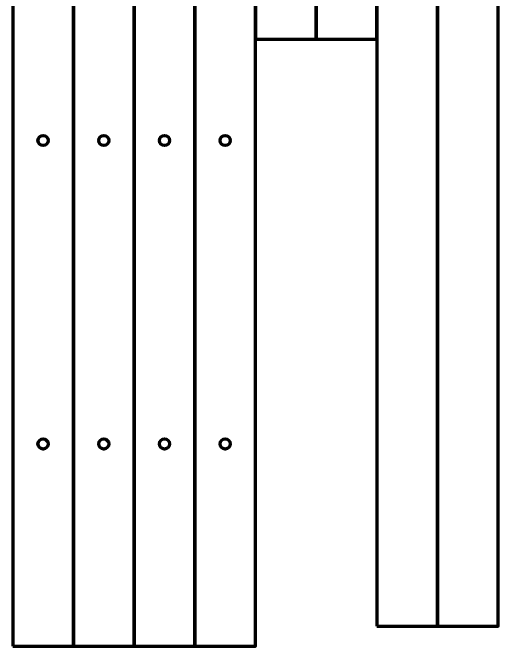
# Model space of a CAD drawing. Header units: inches. Extents: x -139 to 330, y -427 to 483.
# Drawn here: x 90.1 to 330.1, y -427.5 to -114.3 of the extents above; entities that cross this region are included whole.
import ezdxf

# ---------------------------------------------------------------- set-up
doc = ezdxf.new("R2010")
doc.units = ezdxf.units.IN
doc.header["$MEASUREMENT"] = 0
doc.layers.add('CUT', color=7, linetype='Continuous')

# ---------------------------------------------------------------- blocks, each defined once
blk = doc.blocks.new('block 34')
at = {"layer": 'CUT', "color": 1, "lineweight": 70, "true_color": 0xff0000}
blk.add_lwpolyline([(210.07, -127.48), (240.07, -127.48), (240.07, 482.52), (210.07, 482.52), (210.07, -127.48)], dxfattribs=at)
blk = doc.blocks.new('block 35')
at = {"layer": 'CUT', "color": 1, "lineweight": 70, "true_color": 0xff0000}
blk.add_open_spline([(107.57, -177.48), (107.57, -176.1), (106.45, -174.98), (105.07, -174.98), (103.69, -174.98), (102.57, -176.1), (102.57, -177.48), (102.57, -178.86), (103.69, -179.98), (105.07, -179.98), (106.45, -179.98), (107.57, -178.86), (107.57, -177.48), (107.57, -177.48), (107.57, -177.48), (107.57, -177.48)], degree=3, knots=[0, 0, 0, 0, 1, 1, 1, 2, 2, 2, 3, 3, 3, 4, 4, 4, 5, 5, 5, 5], dxfattribs=at)
blk = doc.blocks.new('block 36')
at = {"layer": 'CUT', "color": 1, "lineweight": 70, "true_color": 0xff0000}
blk.add_open_spline([(107.57, -327.48), (107.57, -326.1), (106.45, -324.98), (105.07, -324.98), (103.69, -324.98), (102.57, -326.1), (102.57, -327.48), (102.57, -328.86), (103.69, -329.98), (105.07, -329.98), (106.45, -329.98), (107.57, -328.86), (107.57, -327.48), (107.57, -327.48), (107.57, -327.48), (107.57, -327.48)], degree=3, knots=[0, 0, 0, 0, 1, 1, 1, 2, 2, 2, 3, 3, 3, 4, 4, 4, 5, 5, 5, 5], dxfattribs=at)
blk = doc.blocks.new('block 37')
at = {"layer": 'CUT', "color": 1, "lineweight": 70, "true_color": 0xff0000}
blk.add_open_spline([(137.57, -177.48), (137.57, -176.1), (136.45, -174.98), (135.07, -174.98), (133.69, -174.98), (132.57, -176.1), (132.57, -177.48), (132.57, -178.86), (133.69, -179.98), (135.07, -179.98), (136.45, -179.98), (137.57, -178.86), (137.57, -177.48), (137.57, -177.48), (137.57, -177.48), (137.57, -177.48)], degree=3, knots=[0, 0, 0, 0, 1, 1, 1, 2, 2, 2, 3, 3, 3, 4, 4, 4, 5, 5, 5, 5], dxfattribs=at)
blk = doc.blocks.new('block 38')
at = {"layer": 'CUT', "color": 1, "lineweight": 70, "true_color": 0xff0000}
blk.add_open_spline([(137.57, -327.48), (137.57, -326.1), (136.45, -324.98), (135.07, -324.98), (133.69, -324.98), (132.57, -326.1), (132.57, -327.48), (132.57, -328.86), (133.69, -329.98), (135.07, -329.98), (136.45, -329.98), (137.57, -328.86), (137.57, -327.48), (137.57, -327.48), (137.57, -327.48), (137.57, -327.48)], degree=3, knots=[0, 0, 0, 0, 1, 1, 1, 2, 2, 2, 3, 3, 3, 4, 4, 4, 5, 5, 5, 5], dxfattribs=at)
blk = doc.blocks.new('block 39')
at = {"layer": 'CUT', "color": 1, "lineweight": 70, "true_color": 0xff0000}
blk.add_lwpolyline([(120.07, -427.48), (150.07, -427.48), (150.07, 482.52), (120.07, 482.52), (120.07, -427.48)], dxfattribs=at)
blk = doc.blocks.new('block 40')
at = {"layer": 'CUT', "color": 1, "lineweight": 70, "true_color": 0xff0000}
blk.add_lwpolyline([(90.07, -427.48), (120.07, -427.48), (120.07, 482.52), (90.07, 482.52), (90.07, -427.48)], dxfattribs=at)
blk = doc.blocks.new('block 41')
at = {"layer": 'CUT', "color": 1, "lineweight": 70, "true_color": 0xff0000}
blk.add_open_spline([(167.57, -177.48), (167.57, -176.1), (166.45, -174.98), (165.07, -174.98), (163.69, -174.98), (162.57, -176.1), (162.57, -177.48), (162.57, -178.86), (163.69, -179.98), (165.07, -179.98), (166.45, -179.98), (167.57, -178.86), (167.57, -177.48), (167.57, -177.48), (167.57, -177.48), (167.57, -177.48)], degree=3, knots=[0, 0, 0, 0, 1, 1, 1, 2, 2, 2, 3, 3, 3, 4, 4, 4, 5, 5, 5, 5], dxfattribs=at)
blk = doc.blocks.new('block 42')
at = {"layer": 'CUT', "color": 1, "lineweight": 70, "true_color": 0xff0000}
blk.add_open_spline([(167.57, -327.48), (167.57, -326.1), (166.45, -324.98), (165.07, -324.98), (163.69, -324.98), (162.57, -326.1), (162.57, -327.48), (162.57, -328.86), (163.69, -329.98), (165.07, -329.98), (166.45, -329.98), (167.57, -328.86), (167.57, -327.48), (167.57, -327.48), (167.57, -327.48), (167.57, -327.48)], degree=3, knots=[0, 0, 0, 0, 1, 1, 1, 2, 2, 2, 3, 3, 3, 4, 4, 4, 5, 5, 5, 5], dxfattribs=at)
blk = doc.blocks.new('block 43')
at = {"layer": 'CUT', "color": 1, "lineweight": 70, "true_color": 0xff0000}
blk.add_open_spline([(197.57, -177.48), (197.57, -176.1), (196.45, -174.98), (195.07, -174.98), (193.69, -174.98), (192.57, -176.1), (192.57, -177.48), (192.57, -178.86), (193.69, -179.98), (195.07, -179.98), (196.45, -179.98), (197.57, -178.86), (197.57, -177.48), (197.57, -177.48), (197.57, -177.48), (197.57, -177.48)], degree=3, knots=[0, 0, 0, 0, 1, 1, 1, 2, 2, 2, 3, 3, 3, 4, 4, 4, 5, 5, 5, 5], dxfattribs=at)
blk = doc.blocks.new('block 44')
at = {"layer": 'CUT', "color": 1, "lineweight": 70, "true_color": 0xff0000}
blk.add_open_spline([(197.57, -327.48), (197.57, -326.1), (196.45, -324.98), (195.07, -324.98), (193.69, -324.98), (192.57, -326.1), (192.57, -327.48), (192.57, -328.86), (193.69, -329.98), (195.07, -329.98), (196.45, -329.98), (197.57, -328.86), (197.57, -327.48), (197.57, -327.48), (197.57, -327.48), (197.57, -327.48)], degree=3, knots=[0, 0, 0, 0, 1, 1, 1, 2, 2, 2, 3, 3, 3, 4, 4, 4, 5, 5, 5, 5], dxfattribs=at)
blk = doc.blocks.new('block 45')
at = {"layer": 'CUT', "color": 1, "lineweight": 70, "true_color": 0xff0000}
blk.add_lwpolyline([(180.07, -427.48), (210.07, -427.48), (210.07, 482.52), (180.07, 482.52), (180.07, -427.48)], dxfattribs=at)
blk = doc.blocks.new('block 46')
at = {"layer": 'CUT', "color": 1, "lineweight": 70, "true_color": 0xff0000}
blk.add_lwpolyline([(150.07, -427.48), (180.07, -427.48), (180.07, 482.52), (150.07, 482.52), (150.07, -427.48)], dxfattribs=at)
blk = doc.blocks.new('block 47')
at = {"layer": 'CUT', "color": 1, "lineweight": 70, "true_color": 0xff0000}
blk.add_lwpolyline([(240.07, -127.48), (270.07, -127.48), (270.07, 482.52), (240.07, 482.52), (240.07, -127.48)], dxfattribs=at)
blk = doc.blocks.new('block 48')
at = {"layer": 'CUT', "color": 1, "lineweight": 70, "true_color": 0xff0000}
blk.add_lwpolyline([(270.07, -417.48), (300.07, -417.48), (300.07, 482.52), (270.07, 482.52), (270.07, -417.48)], dxfattribs=at)
blk = doc.blocks.new('block 49')
at = {"layer": 'CUT', "color": 1, "lineweight": 70, "true_color": 0xff0000}
blk.add_lwpolyline([(300.07, -417.48), (330.07, -417.48), (330.07, 482.52), (300.07, 482.52), (300.07, -417.48)], dxfattribs=at)

msp = doc.modelspace()

# ---------------------------------------------------------------- block references
at = {"layer": 'CUT'}
for name in ['block 40', 'block 39', 'block 46', 'block 45', 'block 34', 'block 47', 'block 48', 'block 49', 'block 35', 'block 37', 'block 41', 'block 43', 'block 36', 'block 38', 'block 42', 'block 44']:
    msp.add_blockref(name, (0, 0), dxfattribs=at)

doc.saveas('drawing.dxf')
